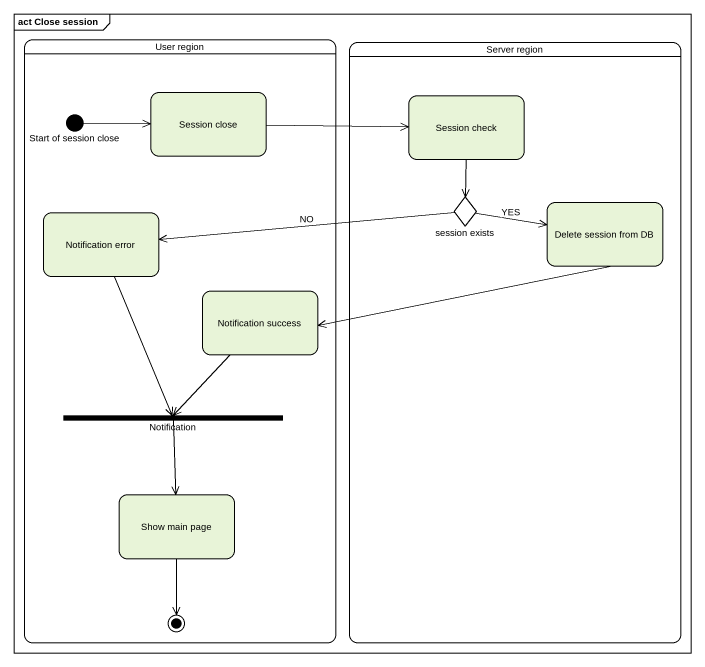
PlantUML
@startuml
mainframe act Close session
hide empty description
state "User region" as User_region {
  state "Start of session close" as Start_of_session_close <<start>>
  state "Session close" as Session_close
  state "Notification error" as Notification_error
  state "Notification success" as Notification_success
  state Notification <<join>>
  state "Show main page" as Show_main_page
  Show_main_page --> [*]
}
state "Server region" as Server_region {
  state "Session check" as Session_check
  state "session exists" as session_exists <<choice>>
  state "Delete session from DB" as Delete_session_from_DB
}
Start_of_session_close -right-> Session_close
Session_close -right-> Session_check
Session_check --> session_exists
session_exists -right-> Delete_session_from_DB : YES
session_exists -left-> Notification_error : NO
Delete_session_from_DB -left-> Notification_success
Notification_error --> Notification
Notification_success --> Notification
Notification --> Show_main_page
@enduml
